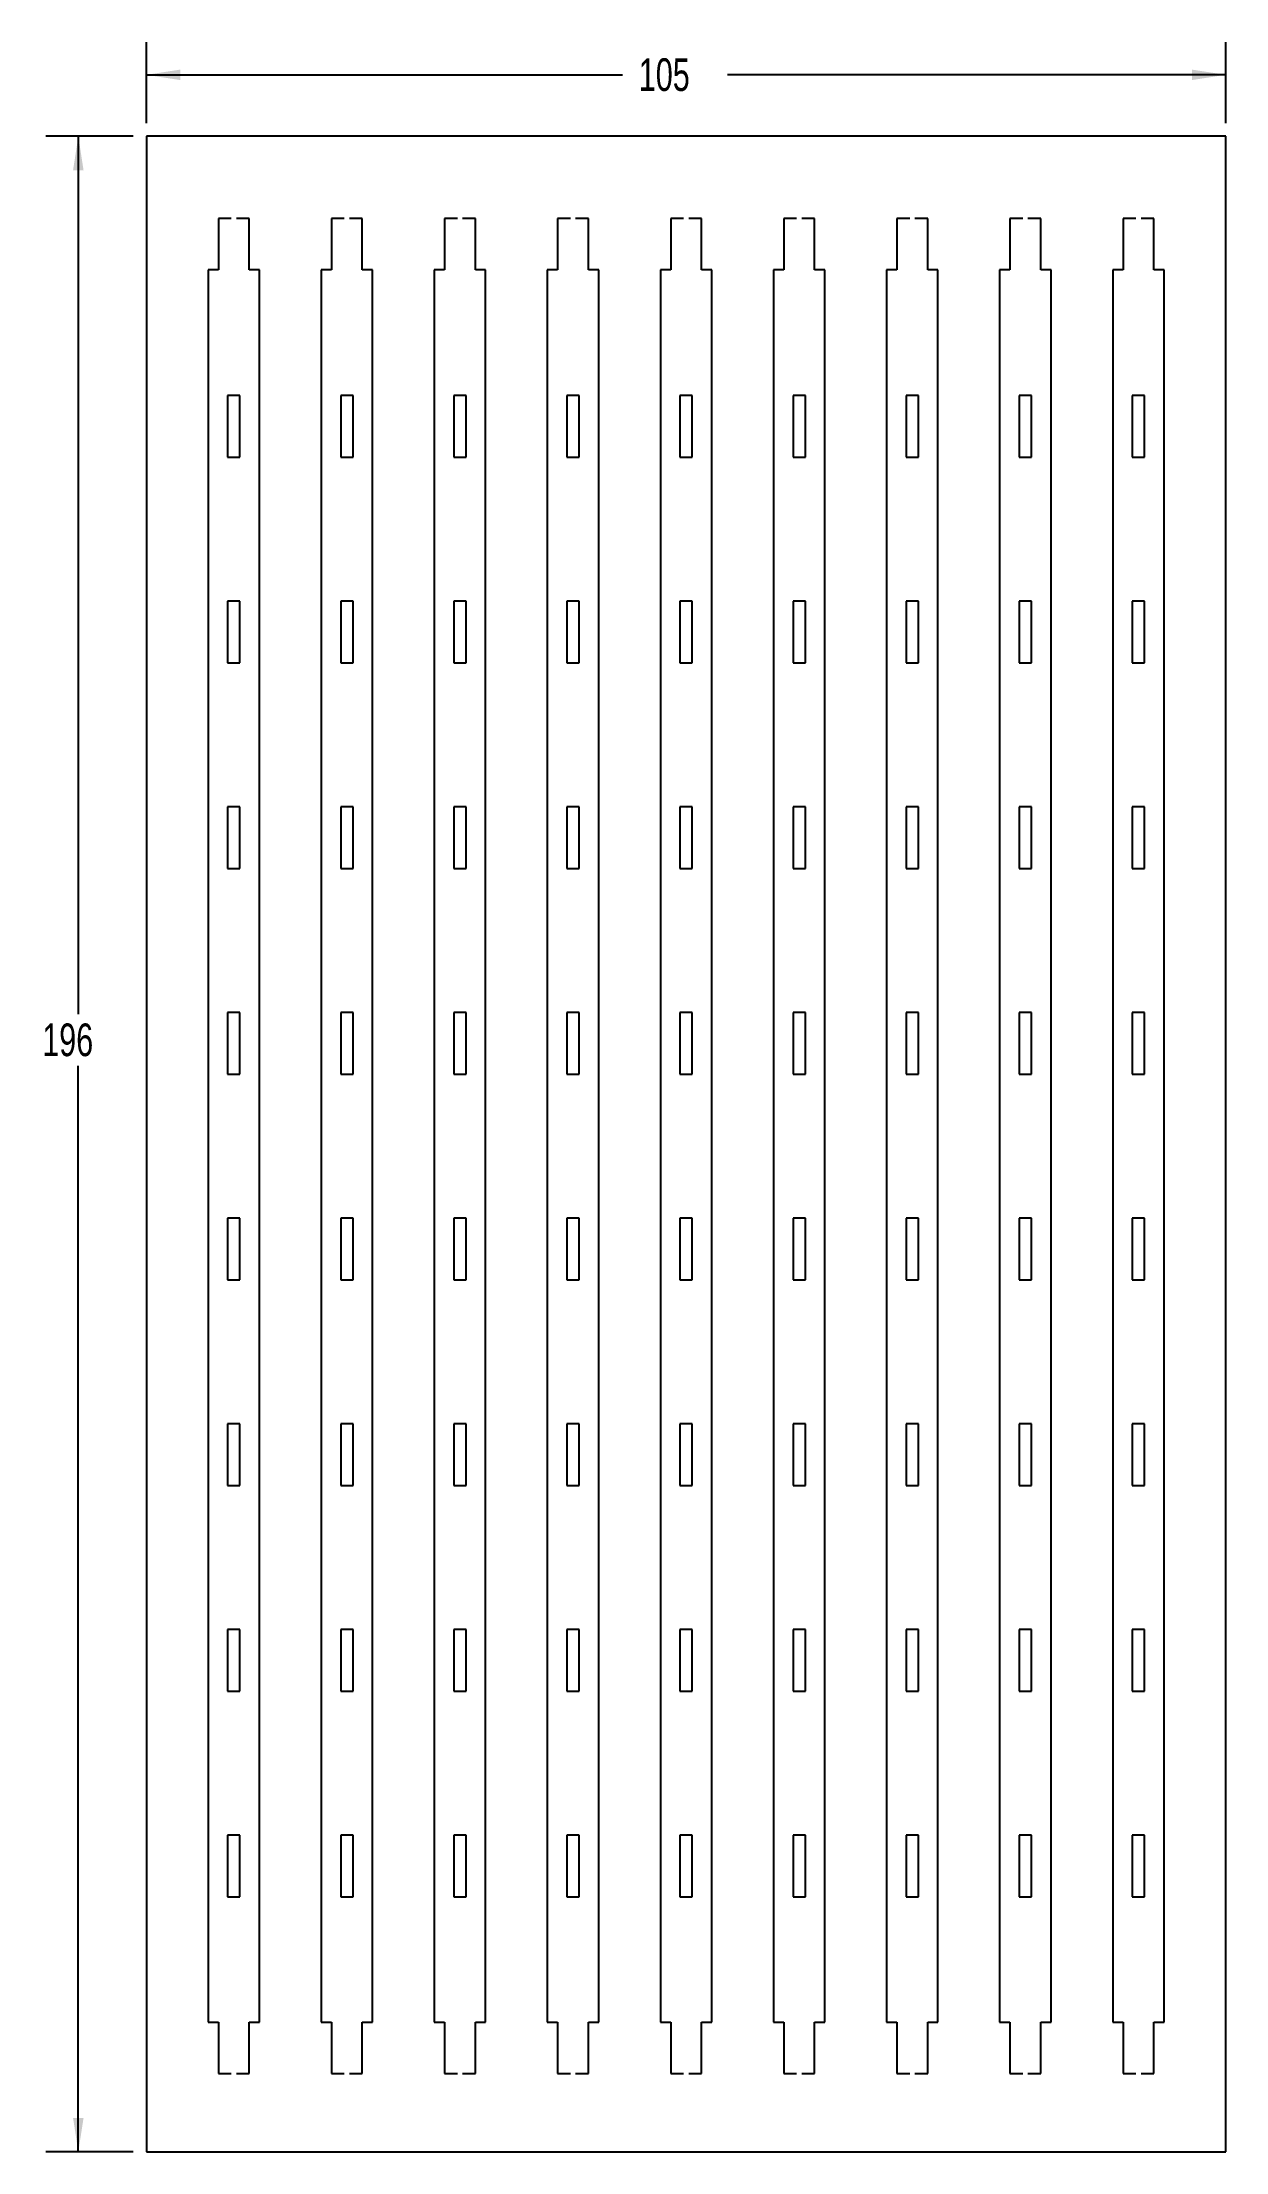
# Model space of a CAD drawing. Extents: x 76 to 191, y 4 to 209.
import ezdxf
from ezdxf.enums import TextEntityAlignment as Align

# ---------------------------------------------------------------- set-up
doc = ezdxf.new("R2010")
doc.units = 0
doc.layers.get('0').update_dxf_attribs({"linetype": 'CONTINUOUS'})
doc.dimstyles.new('SLDDIMSTYLE0', dxfattribs={"dimtxt": 3.175, "dimasz": 3.302, "dimexe": 0, "dimexo": 0.0625, "dimgap": 0.79375, "dimtad": 0, "dimtih": 1, "dimtoh": 1, "dimrnd": 1e-09, "dimzin": 12, "dimsah": 1, "dimcen": 0.09, "dimazin": 3, "dimtfac": 1, "dimtofl": 0, "dimtmove": 0, "dimatfit": 3})

# ---------------------------------------------------------------- blocks, each defined once
blk = doc.blocks.new('*D1')
at = {"color": 7, "linetype": 'CONTINUOUS'}
for p, q in [((86.19, 200.77), (86.19, 208.65)), ((191.19, 200.77), (191.19, 208.65)), ((86.19, 205.48), (132.5, 205.48)), ((191.19, 205.48), (142.71, 205.48))]:
    blk.add_line(p, q, dxfattribs=at)
for points in [[(86.19, 205.48), (89.49, 204.97), (89.49, 205.99)], [(191.19, 205.48), (187.89, 205.99), (187.89, 204.97)]]:
    blk.add_solid(points, dxfattribs=at)
at = {"color": 7, "linetype": 'CONTINUOUS', "width": 0.7}
blk.add_text('105', height=3.175, dxfattribs=at).set_placement((134.09, 202.96), align=Align.BOTTOM_LEFT)
blk = doc.blocks.new('*D2')
at = {"color": 7, "linetype": 'CONTINUOUS'}
for p, q in [((84.92, 199.5), (76.4, 199.5)), ((79.57, 199.5), (79.57, 114.13)), ((79.57, 3.5), (79.57, 109.1)), ((84.92, 3.5), (76.4, 3.5))]:
    blk.add_line(p, q, dxfattribs=at)
for points in [[(79.57, 199.5), (79.06, 196.2), (80.08, 196.2)], [(79.57, 3.5), (80.08, 6.8), (79.06, 6.8)]]:
    blk.add_solid(points, dxfattribs=at)
at = {"color": 7, "linetype": 'CONTINUOUS', "width": 0.7}
blk.add_text('196', height=3.175, dxfattribs=at).set_placement((76.06, 109.1), align=Align.BOTTOM_LEFT)

msp = doc.modelspace()

# ---------------------------------------------------------------- linework, layer by layer
at = {"color": 7, "linetype": 'CONTINUOUS'}
for p, q in [((86.191, 199.501), (86.191, 3.501)), ((191.191, 199.501), (86.191, 199.501)), ((191.191, 3.501), (191.191, 199.501)), ((93.191, 191.501), (93.191, 186.501)), ((94.441, 191.501), (93.191, 191.501)), ((96.191, 191.501), (94.942, 191.501)), ((96.191, 186.501), (96.191, 191.501)), ((104.191, 191.501), (104.191, 186.501)), ((105.441, 191.501), (104.191, 191.501)), ((107.191, 191.501), (105.942, 191.501)), ((107.191, 186.501), (107.191, 191.501)), ((115.191, 191.501), (115.191, 186.501)), ((116.441, 191.501), (115.191, 191.501)), ((118.191, 191.501), (116.942, 191.501)), ((118.191, 186.501), (118.191, 191.501)), ((127.441, 191.501), (126.191, 191.501)), ((126.191, 191.501), (126.191, 186.501)), ((129.191, 191.501), (127.942, 191.501)), ((129.191, 186.501), (129.191, 191.501)), ((137.191, 191.501), (137.191, 186.501)), ((138.441, 191.501), (137.191, 191.501)), ((140.191, 191.501), (138.942, 191.501)), ((140.191, 186.501), (140.191, 191.501)), ((148.191, 191.501), (148.191, 186.501)), ((149.441, 191.501), (148.191, 191.501)), ((151.191, 191.501), (149.942, 191.501)), ((151.191, 186.501), (151.191, 191.501)), ((159.191, 191.501), (159.191, 186.501)), ((160.441, 191.501), (159.191, 191.501)), ((162.191, 191.501), (160.942, 191.501)), ((162.191, 186.501), (162.191, 191.501)), ((170.191, 191.501), (170.191, 186.501)), ((171.441, 191.501), (170.191, 191.501)), ((173.191, 191.501), (171.942, 191.501)), ((173.191, 186.501), (173.191, 191.501)), ((181.191, 191.501), (181.191, 186.501)), ((182.441, 191.501), (181.191, 191.501)), ((184.191, 191.501), (182.942, 191.501)), ((184.191, 186.501), (184.191, 191.501)), ((92.191, 186.501), (92.191, 16.101)), ((93.191, 186.501), (92.191, 186.501)), ((97.191, 186.501), (96.191, 186.501)), ((97.191, 16.101), (97.191, 186.501)), ((103.191, 186.501), (103.191, 16.101)), ((104.191, 186.501), (103.191, 186.501)), ((108.191, 186.501), (107.191, 186.501)), ((108.191, 16.101), (108.191, 186.501)), ((114.191, 186.501), (114.191, 16.101)), ((115.191, 186.501), (114.191, 186.501)), ((119.191, 186.501), (118.191, 186.501)), ((119.191, 16.101), (119.191, 186.501)), ((125.191, 186.501), (125.191, 16.101)), ((126.191, 186.501), (125.191, 186.501)), ((130.191, 186.501), (129.191, 186.501)), ((130.191, 16.101), (130.191, 186.501)), ((136.191, 186.501), (136.191, 16.101)), ((137.191, 186.501), (136.191, 186.501)), ((141.191, 186.501), (140.191, 186.501)), ((141.191, 16.101), (141.191, 186.501)), ((147.191, 186.501), (147.191, 16.101)), ((148.191, 186.501), (147.191, 186.501)), ((152.191, 186.501), (151.191, 186.501)), ((152.191, 16.101), (152.191, 186.501)), ((158.191, 186.501), (158.191, 16.101)), ((159.191, 186.501), (158.191, 186.501)), ((163.191, 186.501), (162.191, 186.501)), ((163.191, 16.101), (163.191, 186.501)), ((169.191, 186.501), (169.191, 16.101)), ((170.191, 186.501), (169.191, 186.501)), ((174.191, 186.501), (173.191, 186.501)), ((174.191, 16.101), (174.191, 186.501)), ((180.191, 186.501), (180.191, 16.101)), ((181.191, 186.501), (180.191, 186.501)), ((185.191, 186.501), (184.191, 186.501)), ((185.191, 16.101), (185.191, 186.501)), ((95.291, 174.301), (94.091, 174.301)), ((94.091, 174.301), (94.091, 168.301)), ((95.291, 168.301), (95.291, 174.301)), ((106.291, 174.301), (105.091, 174.301)), ((105.091, 174.301), (105.091, 168.301)), ((106.291, 168.301), (106.291, 174.301)), ((117.291, 174.301), (116.091, 174.301)), ((116.091, 174.301), (116.091, 168.301)), ((117.291, 168.301), (117.291, 174.301)), ((128.291, 174.301), (127.091, 174.301)), ((127.091, 174.301), (127.091, 168.301)), ((128.291, 168.301), (128.291, 174.301)), ((139.291, 174.301), (138.091, 174.301)), ((138.091, 174.301), (138.091, 168.301)), ((139.291, 168.301), (139.291, 174.301)), ((150.291, 174.301), (149.091, 174.301)), ((149.091, 174.301), (149.091, 168.301)), ((150.291, 168.301), (150.291, 174.301)), ((161.291, 174.301), (160.091, 174.301)), ((160.091, 174.301), (160.091, 168.301)), ((161.291, 168.301), (161.291, 174.301)), ((172.291, 174.301), (171.091, 174.301)), ((171.091, 174.301), (171.091, 168.301)), ((172.291, 168.301), (172.291, 174.301)), ((183.291, 174.301), (182.091, 174.301)), ((182.091, 174.301), (182.091, 168.301)), ((183.291, 168.301), (183.291, 174.301)), ((94.091, 168.301), (95.291, 168.301)), ((105.091, 168.301), (106.291, 168.301)), ((116.091, 168.301), (117.291, 168.301)), ((127.091, 168.301), (128.291, 168.301)), ((138.091, 168.301), (139.291, 168.301)), ((149.091, 168.301), (150.291, 168.301)), ((160.091, 168.301), (161.291, 168.301)), ((171.091, 168.301), (172.291, 168.301)), ((182.091, 168.301), (183.291, 168.301)), ((95.291, 154.301), (94.091, 154.301)), ((94.091, 154.301), (94.091, 148.301)), ((95.291, 148.301), (95.291, 154.301)), ((106.291, 154.301), (105.091, 154.301)), ((105.091, 154.301), (105.091, 148.301)), ((106.291, 148.301), (106.291, 154.301)), ((117.291, 154.301), (116.091, 154.301)), ((116.091, 154.301), (116.091, 148.301)), ((117.291, 148.301), (117.291, 154.301)), ((128.291, 154.301), (127.091, 154.301)), ((127.091, 154.301), (127.091, 148.301)), ((128.291, 148.301), (128.291, 154.301)), ((139.291, 154.301), (138.091, 154.301)), ((138.091, 154.301), (138.091, 148.301)), ((139.291, 148.301), (139.291, 154.301)), ((150.291, 154.301), (149.091, 154.301)), ((149.091, 154.301), (149.091, 148.301)), ((150.291, 148.301), (150.291, 154.301)), ((161.291, 154.301), (160.091, 154.301)), ((160.091, 154.301), (160.091, 148.301)), ((161.291, 148.301), (161.291, 154.301)), ((172.291, 154.301), (171.091, 154.301)), ((171.091, 154.301), (171.091, 148.301)), ((172.291, 148.301), (172.291, 154.301)), ((183.291, 154.301), (182.091, 154.301)), ((182.091, 154.301), (182.091, 148.301)), ((183.291, 148.301), (183.291, 154.301)), ((94.091, 148.301), (95.291, 148.301)), ((105.091, 148.301), (106.291, 148.301)), ((116.091, 148.301), (117.291, 148.301)), ((127.091, 148.301), (128.291, 148.301)), ((138.091, 148.301), (139.291, 148.301)), ((149.091, 148.301), (150.291, 148.301)), ((160.091, 148.301), (161.291, 148.301)), ((171.091, 148.301), (172.291, 148.301)), ((182.091, 148.301), (183.291, 148.301)), ((95.291, 134.301), (94.091, 134.301)), ((94.091, 134.301), (94.091, 128.301)), ((95.291, 128.301), (95.291, 134.301)), ((106.291, 134.301), (105.091, 134.301)), ((105.091, 134.301), (105.091, 128.301)), ((106.291, 128.301), (106.291, 134.301)), ((117.291, 134.301), (116.091, 134.301)), ((116.091, 134.301), (116.091, 128.301)), ((117.291, 128.301), (117.291, 134.301)), ((128.291, 134.301), (127.091, 134.301)), ((127.091, 134.301), (127.091, 128.301)), ((128.291, 128.301), (128.291, 134.301)), ((139.291, 134.301), (138.091, 134.301)), ((138.091, 134.301), (138.091, 128.301)), ((139.291, 128.301), (139.291, 134.301)), ((150.291, 134.301), (149.091, 134.301)), ((149.091, 134.301), (149.091, 128.301)), ((150.291, 128.301), (150.291, 134.301)), ((161.291, 134.301), (160.091, 134.301)), ((160.091, 134.301), (160.091, 128.301)), ((161.291, 128.301), (161.291, 134.301)), ((172.291, 134.301), (171.091, 134.301)), ((171.091, 134.301), (171.091, 128.301)), ((172.291, 128.301), (172.291, 134.301)), ((183.291, 134.301), (182.091, 134.301)), ((182.091, 134.301), (182.091, 128.301)), ((183.291, 128.301), (183.291, 134.301)), ((94.091, 128.301), (95.291, 128.301)), ((105.091, 128.301), (106.291, 128.301)), ((116.091, 128.301), (117.291, 128.301)), ((127.091, 128.301), (128.291, 128.301)), ((138.091, 128.301), (139.291, 128.301)), ((149.091, 128.301), (150.291, 128.301)), ((160.091, 128.301), (161.291, 128.301)), ((171.091, 128.301), (172.291, 128.301)), ((182.091, 128.301), (183.291, 128.301)), ((95.291, 114.301), (94.091, 114.301)), ((94.091, 114.301), (94.091, 108.301)), ((95.291, 108.301), (95.291, 114.301)), ((106.291, 114.301), (105.091, 114.301)), ((105.091, 114.301), (105.091, 108.301)), ((106.291, 108.301), (106.291, 114.301)), ((117.291, 114.301), (116.091, 114.301)), ((116.091, 114.301), (116.091, 108.301)), ((117.291, 108.301), (117.291, 114.301)), ((128.291, 114.301), (127.091, 114.301)), ((127.091, 114.301), (127.091, 108.301)), ((128.291, 108.301), (128.291, 114.301)), ((139.291, 114.301), (138.091, 114.301)), ((138.091, 114.301), (138.091, 108.301)), ((139.291, 108.301), (139.291, 114.301)), ((150.291, 114.301), (149.091, 114.301)), ((149.091, 114.301), (149.091, 108.301)), ((150.291, 108.301), (150.291, 114.301)), ((161.291, 114.301), (160.091, 114.301)), ((160.091, 114.301), (160.091, 108.301)), ((161.291, 108.301), (161.291, 114.301)), ((172.291, 114.301), (171.091, 114.301)), ((171.091, 114.301), (171.091, 108.301)), ((172.291, 108.301), (172.291, 114.301)), ((183.291, 114.301), (182.091, 114.301)), ((182.091, 114.301), (182.091, 108.301)), ((183.291, 108.301), (183.291, 114.301)), ((94.091, 108.301), (95.291, 108.301)), ((105.091, 108.301), (106.291, 108.301)), ((116.091, 108.301), (117.291, 108.301)), ((127.091, 108.301), (128.291, 108.301)), ((138.091, 108.301), (139.291, 108.301)), ((149.091, 108.301), (150.291, 108.301)), ((160.091, 108.301), (161.291, 108.301)), ((171.091, 108.301), (172.291, 108.301)), ((182.091, 108.301), (183.291, 108.301)), ((95.291, 94.301), (94.091, 94.301)), ((94.091, 94.301), (94.091, 88.301)), ((95.291, 88.301), (95.291, 94.301)), ((106.291, 94.301), (105.091, 94.301)), ((105.091, 94.301), (105.091, 88.301)), ((106.291, 88.301), (106.291, 94.301)), ((117.291, 94.301), (116.091, 94.301)), ((116.091, 94.301), (116.091, 88.301)), ((117.291, 88.301), (117.291, 94.301)), ((128.291, 94.301), (127.091, 94.301)), ((127.091, 94.301), (127.091, 88.301)), ((128.291, 88.301), (128.291, 94.301)), ((139.291, 94.301), (138.091, 94.301)), ((138.091, 94.301), (138.091, 88.301)), ((139.291, 88.301), (139.291, 94.301)), ((150.291, 94.301), (149.091, 94.301)), ((149.091, 94.301), (149.091, 88.301)), ((150.291, 88.301), (150.291, 94.301)), ((161.291, 94.301), (160.091, 94.301)), ((160.091, 94.301), (160.091, 88.301)), ((161.291, 88.301), (161.291, 94.301)), ((172.291, 94.301), (171.091, 94.301)), ((171.091, 94.301), (171.091, 88.301)), ((172.291, 88.301), (172.291, 94.301)), ((183.291, 94.301), (182.091, 94.301)), ((182.091, 94.301), (182.091, 88.301)), ((183.291, 88.301), (183.291, 94.301)), ((94.091, 88.301), (95.291, 88.301)), ((105.091, 88.301), (106.291, 88.301)), ((116.091, 88.301), (117.291, 88.301)), ((127.091, 88.301), (128.291, 88.301)), ((138.091, 88.301), (139.291, 88.301)), ((149.091, 88.301), (150.291, 88.301)), ((160.091, 88.301), (161.291, 88.301)), ((171.091, 88.301), (172.291, 88.301)), ((182.091, 88.301), (183.291, 88.301)), ((95.291, 74.301), (94.091, 74.301)), ((94.091, 74.301), (94.091, 68.301)), ((95.291, 68.301), (95.291, 74.301)), ((106.291, 74.301), (105.091, 74.301)), ((105.091, 74.301), (105.091, 68.301)), ((106.291, 68.301), (106.291, 74.301)), ((117.291, 74.301), (116.091, 74.301)), ((116.091, 74.301), (116.091, 68.301)), ((117.291, 68.301), (117.291, 74.301)), ((128.291, 74.301), (127.091, 74.301)), ((127.091, 74.301), (127.091, 68.301)), ((128.291, 68.301), (128.291, 74.301)), ((139.291, 74.301), (138.091, 74.301)), ((138.091, 74.301), (138.091, 68.301)), ((139.291, 68.301), (139.291, 74.301)), ((150.291, 74.301), (149.091, 74.301)), ((149.091, 74.301), (149.091, 68.301)), ((150.291, 68.301), (150.291, 74.301)), ((161.291, 74.301), (160.091, 74.301)), ((160.091, 74.301), (160.091, 68.301)), ((161.291, 68.301), (161.291, 74.301)), ((172.291, 74.301), (171.091, 74.301)), ((171.091, 74.301), (171.091, 68.301)), ((172.291, 68.301), (172.291, 74.301)), ((183.291, 74.301), (182.091, 74.301)), ((182.091, 74.301), (182.091, 68.301)), ((183.291, 68.301), (183.291, 74.301)), ((94.091, 68.301), (95.291, 68.301)), ((105.091, 68.301), (106.291, 68.301)), ((116.091, 68.301), (117.291, 68.301)), ((127.091, 68.301), (128.291, 68.301)), ((138.091, 68.301), (139.291, 68.301)), ((149.091, 68.301), (150.291, 68.301)), ((160.091, 68.301), (161.291, 68.301)), ((171.091, 68.301), (172.291, 68.301)), ((182.091, 68.301), (183.291, 68.301)), ((95.291, 54.301), (94.091, 54.301)), ((94.091, 54.301), (94.091, 48.301)), ((95.291, 48.301), (95.291, 54.301)), ((106.291, 54.301), (105.091, 54.301)), ((105.091, 54.301), (105.091, 48.301)), ((106.291, 48.301), (106.291, 54.301)), ((117.291, 54.301), (116.091, 54.301)), ((116.091, 54.301), (116.091, 48.301)), ((117.291, 48.301), (117.291, 54.301)), ((128.291, 54.301), (127.091, 54.301)), ((127.091, 54.301), (127.091, 48.301)), ((128.291, 48.301), (128.291, 54.301)), ((139.291, 54.301), (138.091, 54.301)), ((138.091, 54.301), (138.091, 48.301)), ((139.291, 48.301), (139.291, 54.301)), ((150.291, 54.301), (149.091, 54.301)), ((149.091, 54.301), (149.091, 48.301)), ((150.291, 48.301), (150.291, 54.301)), ((161.291, 54.301), (160.091, 54.301)), ((160.091, 54.301), (160.091, 48.301)), ((161.291, 48.301), (161.291, 54.301)), ((172.291, 54.301), (171.091, 54.301)), ((171.091, 54.301), (171.091, 48.301)), ((172.291, 48.301), (172.291, 54.301)), ((183.291, 54.301), (182.091, 54.301)), ((182.091, 54.301), (182.091, 48.301)), ((183.291, 48.301), (183.291, 54.301)), ((94.091, 48.301), (95.291, 48.301)), ((105.091, 48.301), (106.291, 48.301)), ((116.091, 48.301), (117.291, 48.301)), ((127.091, 48.301), (128.291, 48.301)), ((138.091, 48.301), (139.291, 48.301)), ((149.091, 48.301), (150.291, 48.301)), ((160.091, 48.301), (161.291, 48.301)), ((171.091, 48.301), (172.291, 48.301)), ((182.091, 48.301), (183.291, 48.301)), ((95.291, 34.301), (94.091, 34.301)), ((94.091, 34.301), (94.091, 28.301)), ((95.291, 28.301), (95.291, 34.301)), ((106.291, 34.301), (105.091, 34.301)), ((105.091, 34.301), (105.091, 28.301)), ((106.291, 28.301), (106.291, 34.301)), ((117.291, 34.301), (116.091, 34.301)), ((116.091, 34.301), (116.091, 28.301)), ((117.291, 28.301), (117.291, 34.301)), ((128.291, 34.301), (127.091, 34.301)), ((127.091, 34.301), (127.091, 28.301)), ((128.291, 28.301), (128.291, 34.301)), ((139.291, 34.301), (138.091, 34.301)), ((138.091, 34.301), (138.091, 28.301)), ((139.291, 28.301), (139.291, 34.301)), ((150.291, 34.301), (149.091, 34.301)), ((149.091, 34.301), (149.091, 28.301)), ((150.291, 28.301), (150.291, 34.301)), ((161.291, 34.301), (160.091, 34.301)), ((160.091, 34.301), (160.091, 28.301)), ((161.291, 28.301), (161.291, 34.301)), ((172.291, 34.301), (171.091, 34.301)), ((171.091, 34.301), (171.091, 28.301)), ((172.291, 28.301), (172.291, 34.301)), ((183.291, 34.301), (182.091, 34.301)), ((182.091, 34.301), (182.091, 28.301)), ((183.291, 28.301), (183.291, 34.301)), ((94.091, 28.301), (95.291, 28.301)), ((105.091, 28.301), (106.291, 28.301)), ((116.091, 28.301), (117.291, 28.301)), ((127.091, 28.301), (128.291, 28.301)), ((138.091, 28.301), (139.291, 28.301)), ((149.091, 28.301), (150.291, 28.301)), ((160.091, 28.301), (161.291, 28.301)), ((171.091, 28.301), (172.291, 28.301)), ((182.091, 28.301), (183.291, 28.301)), ((92.191, 16.101), (93.191, 16.101)), ((93.191, 16.101), (93.191, 11.101)), ((96.191, 16.101), (97.191, 16.101)), ((96.191, 11.101), (96.191, 16.101)), ((103.191, 16.101), (104.191, 16.101)), ((104.191, 16.101), (104.191, 11.101)), ((107.191, 11.101), (107.191, 16.101)), ((107.191, 16.101), (108.191, 16.101)), ((114.191, 16.101), (115.191, 16.101)), ((115.191, 16.101), (115.191, 11.101)), ((118.191, 16.101), (119.191, 16.101)), ((118.191, 11.101), (118.191, 16.101)), ((125.191, 16.101), (126.191, 16.101)), ((126.191, 16.101), (126.191, 11.101)), ((129.191, 16.101), (130.191, 16.101)), ((129.191, 11.101), (129.191, 16.101)), ((136.191, 16.101), (137.191, 16.101)), ((137.191, 16.101), (137.191, 11.101)), ((140.191, 16.101), (141.191, 16.101)), ((140.191, 11.101), (140.191, 16.101)), ((147.191, 16.101), (148.191, 16.101)), ((148.191, 16.101), (148.191, 11.101)), ((151.191, 16.101), (152.191, 16.101)), ((151.191, 11.101), (151.191, 16.101)), ((158.191, 16.101), (159.191, 16.101)), ((159.191, 16.101), (159.191, 11.101)), ((162.191, 16.101), (163.191, 16.101)), ((162.191, 11.101), (162.191, 16.101)), ((169.191, 16.101), (170.191, 16.101)), ((170.191, 16.101), (170.191, 11.101)), ((173.191, 16.101), (174.191, 16.101)), ((173.191, 11.101), (173.191, 16.101)), ((180.191, 16.101), (181.191, 16.101)), ((181.191, 16.101), (181.191, 11.101)), ((184.191, 11.101), (184.191, 16.101)), ((184.191, 16.101), (185.191, 16.101)), ((93.191, 11.101), (94.441, 11.101)), ((94.942, 11.101), (96.191, 11.101)), ((104.191, 11.101), (105.441, 11.101)), ((105.942, 11.101), (107.191, 11.101)), ((115.191, 11.101), (116.441, 11.101)), ((116.942, 11.101), (118.191, 11.101)), ((126.191, 11.101), (127.441, 11.101)), ((127.942, 11.101), (129.191, 11.101)), ((137.191, 11.101), (138.441, 11.101)), ((138.942, 11.101), (140.191, 11.101)), ((148.191, 11.101), (149.441, 11.101)), ((149.942, 11.101), (151.191, 11.101)), ((159.191, 11.101), (160.441, 11.101)), ((160.942, 11.101), (162.191, 11.101)), ((170.191, 11.101), (171.441, 11.101)), ((171.942, 11.101), (173.191, 11.101)), ((181.191, 11.101), (182.441, 11.101)), ((182.942, 11.101), (184.191, 11.101)), ((86.191, 3.501), (191.191, 3.501))]:
    msp.add_line(p, q, dxfattribs=at)

# ---------------------------------------------------------------- dimensions: what is measured, and where the dimension line sits
dim = msp.add_linear_dim(base=(86.191, 205.479), p1=(191.191, 199.501), p2=(86.191, 199.501), dimstyle='SLDDIMSTYLE0', dxfattribs=at)
dim.commit()
dim.dimension.update_dxf_attribs({"geometry": '*D1', "text_midpoint": (137.604, 205.479), "dimtype": 160})
dim = msp.add_linear_dim(base=(79.572, 3.501), p1=(86.191, 199.501), p2=(86.191, 3.501), angle=90, dimstyle='SLDDIMSTYLE0', dxfattribs=at)
dim.commit()
dim.dimension.update_dxf_attribs({"geometry": '*D2', "text_midpoint": (79.572, 111.615), "dimtype": 160})

doc.saveas('drawing.dxf')
